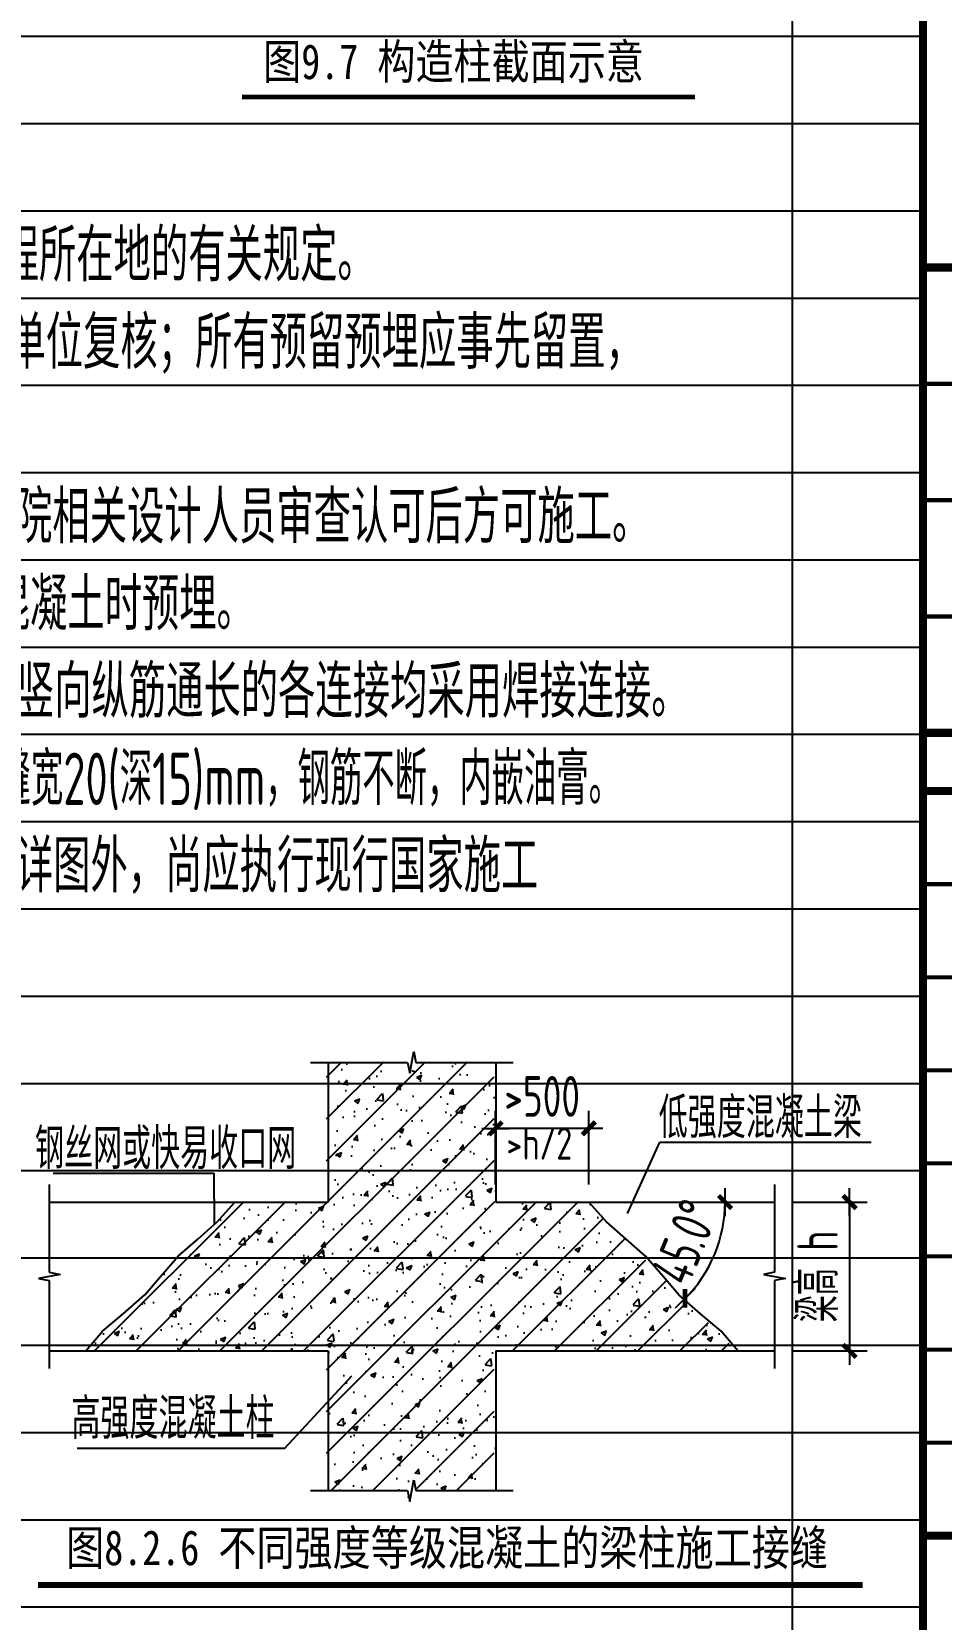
# Model space of a CAD drawing. Extents: x 169490 to 7584583, y -2399407 to 1374371.
# Drawn here: x 3616909 to 3624723, y 728163 to 741807 of the extents above; entities that cross this region are included whole.
import ezdxf
from ezdxf.enums import TextEntityAlignment as Align

# ---------------------------------------------------------------- set-up
doc = ezdxf.new("R2010")
doc.units = 0
doc.header["$LTSCALE"] = 100
doc.layers.get('0').update_dxf_attribs({"linetype": 'CONTINUOUS'})
doc.layers.get('DEFPOINTS').update_dxf_attribs({"linetype": 'CONTINUOUS'})
doc.layers.add('S-1-TEXT', color=7, linetype='CONTINUOUS', lineweight=18)
for name, color, linetype in [('S-DETL-DIM', 151, 'CONTINUOUS'), ('S-DETL-HATCH', 251, 'CONTINUOUS'), ('S-DETL-LINE1', 2, 'CONTINUOUS'), ('S-DETL-TEXT', 7, 'CONTINUOUS'), ('TEXT', 7, 'CONTINUOUS'), ('图框', 140, 'CONTINUOUS'), ('折板线', 127, 'CONTINUOUS')]:
    doc.layers.add(name, color=color, linetype=linetype)
doc.styles.add('TS', font='tssdeng.shx', dxfattribs={"width": 0.7, "height": 350, "bigfont": 'tssdchn.shx'})
doc.styles.add('黑体', font='simhei.ttf', dxfattribs={"width": 0.7})
doc.dimstyles.new('DIM25', dxfattribs={"dimtxt": 300, "dimasz": 0.8, "dimexe": 150, "dimexo": 150, "dimgap": 100, "dimtad": 1, "dimdec": 0, "dimlfac": 0.25, "dimrnd": 1, "dimzin": 0, "dimdsep": 46, "dimtxsty": 'TS', "dimblk": '_DIMX', "dimcen": 0, "dimclrd": 256, "dimclre": 256, "dimclrt": 43, "dimadec": 1, "dimazin": 0, "dimtfac": 1, "dimtdec": 0, "dimtix": 1, "dimtmove": 2, "dimatfit": 3, "dimldrblk": 'ARCHTICK', "dimfxl": 1, "dimtolj": 1, "dimtzin": 1, "dimarcsym": 0})

# ---------------------------------------------------------------- blocks, each defined once
blk = doc.blocks.new('_DIMX')
blk.add_line((-150, 0), (150, 0))
at = {"const_width": 50}
blk.add_lwpolyline([(-70, -70), (70, 70)], dxfattribs=at)
blk = doc.blocks.new('*D1314')
at = {"layer": 'DEFPOINTS', "color": 0, "transparency": 16777216}
for p in [(3620895, 732382), (3620895, 731749), (3621695, 731749)]:
    blk.add_point(p, dxfattribs=at)
at = {"layer": 'S-DETL-DIM', "lineweight": -2, "transparency": 16777216}
for p, q in [((3620895, 731899), (3620895, 732532)), ((3621695, 731899), (3621695, 732532)), ((3620895, 732382), (3620894, 732382)), ((3621695, 732382), (3620895, 732382)), ((3621696, 732382), (3621697, 732382))]:
    blk.add_line(p, q, dxfattribs=at)
at = {"layer": 'S-DETL-DIM', "lineweight": -2, "transparency": 16777216, "xscale": 0.8, "yscale": 0.8, "zscale": 0.8}
blk.add_blockref('_DIMX', (3620895, 732382), dxfattribs=at)
at = {"layer": 'S-DETL-DIM', "lineweight": -2, "transparency": 16777216, "xscale": 0.8, "yscale": 0.8, "zscale": 0.8, "rotation": 180}
blk.add_blockref('_DIMX', (3621695, 732382), dxfattribs=at)
at = {"layer": 'S-DETL-DIM', "color": 43, "transparency": 16777216, "insert": (3621295, 732657), "char_height": 350, "attachment_point": 5, "style": 'TS'}
blk.add_mtext('\\A1;>500', dxfattribs=at)
blk = doc.blocks.new('_ARCHTICK')
at = {"const_width": 0.15}
blk.add_lwpolyline([(-0.5, -0.5), (0.5, 0.5)], dxfattribs=at)
blk = doc.blocks.new('*D1315')
at = {"layer": 'DEFPOINTS', "color": 0, "transparency": 16777216}
for p in [(3623291, 731749), (3623291, 730469), (3623936, 730469)]:
    blk.add_point(p, dxfattribs=at)
at = {"layer": 'S-DETL-DIM', "lineweight": -2, "transparency": 16777216}
for p, q in [((3623441, 731749), (3624086, 731749)), ((3623936, 731748), (3623936, 730470)), ((3623441, 730469), (3624086, 730469))]:
    blk.add_line(p, q, dxfattribs=at)
at = {"layer": 'S-DETL-DIM', "lineweight": -2, "transparency": 16777216, "xscale": 0.8, "yscale": 0.8, "zscale": 0.8}
for p, rotation in [((3623936, 731749), 90), ((3623936, 730469), 270)]:
    blk.add_blockref('_DIMX', p, dxfattribs=dict(at, rotation=rotation))
at = {"layer": 'S-DETL-DIM', "color": 43, "transparency": 16777216, "insert": (3623661, 731109), "char_height": 350, "attachment_point": 5, "rotation": 90, "style": 'TS'}
blk.add_mtext('\\A1;梁高 h', dxfattribs=at)
blk = doc.blocks.new('*D1316')
at = {"layer": 'DEFPOINTS', "color": 0, "transparency": 16777216}
for p in [(3620895, 731749), (3621695, 731749), (3623291, 731749), (3622709, 731164), (3622975, 730469)]:
    blk.add_point(p, dxfattribs=at)
at = {"layer": 'S-DETL-DIM', "lineweight": -2, "transparency": 16777216}
blk.add_arc((3621695, 731749), 1171, 315.0392, 359.9608, dxfattribs=at)
at = {"layer": 'S-DETL-DIM', "lineweight": -2, "transparency": 16777216, "xscale": 0.8, "yscale": 0.8, "zscale": 0.8}
for p, rotation in [((3622866, 731749), 89.98042243834259), ((3622523, 730921), 225.0195775616648)]:
    blk.add_blockref('_DIMX', p, dxfattribs=dict(at, rotation=rotation))
at = {"layer": 'S-DETL-DIM', "color": 43, "transparency": 16777216, "insert": (3622523, 731406), "char_height": 350, "attachment_point": 5, "rotation": 67.5, "style": 'TS'}
blk.add_mtext('\\A1;45.0°', dxfattribs=at)
blk = doc.blocks.new('2q3q2342q35q2343r5q23rwetr')
at = {"layer": '图框'}
for points, const_width in [([(3527618, 3121310), (3527618, 3161310)], 70), ([(3527618, 3139010), (3534618, 3139010)], 70), ([(3527618, 3139010), (3534618, 3139010)], 70), ([(3527618, 3138010), (3534618, 3138010)], 35), ([(3527618, 3137010), (3534618, 3137010)], 35), ([(3527618, 3136010), (3534618, 3136010)], 35), ([(3534618, 3135010), (3527618, 3135010)], 70), ([(3534618, 3134510), (3527618, 3134510)], 70), ([(3527618, 3134510), (3534618, 3134510)], 70), ([(3527618, 3133710), (3534618, 3133710)], 35), ([(3527618, 3132910), (3534618, 3132910)], 35), ([(3527618, 3132110), (3534618, 3132110)], 35), ([(3527618, 3131310), (3534618, 3131310)], 35), ([(3527618, 3130510), (3534618, 3130510)], 35), ([(3527618, 3129710), (3534618, 3129710)], 35), ([(3527618, 3128910), (3534618, 3128910)], 35), ([(3527618, 3128110), (3534618, 3128110)], 70)]:
    blk.add_lwpolyline(points, dxfattribs=dict(at, const_width=const_width))

msp = doc.modelspace()

# ---------------------------------------------------------------- hatches: boundary and pattern name
at = {"layer": 'S-DETL-HATCH'}
h = msp.add_hatch(dxfattribs=at)
h.set_pattern_fill('ANSI31', color=256, scale=80, style=0)
h.set_pattern_definition([(45, (2751359.98, 538618.34), (-179.60512, 179.60512), [])])
h.paths.add_polyline_path([(3618642.6, 731754.7), (3617362.6, 730474.7), (3619442.6, 730474.7), (3619442.6, 729274.7), (3620125.5, 729274.7), (3620145.8, 729181.2), (3620179.4, 729368.3), (3620196.9, 729274.7), (3620882.6, 729274.7), (3620882.6, 730474.7), (3622962.6, 730474.7), (3621682.6, 731754.7), (3620882.6, 731754.7), (3620882.6, 732954.7), (3620196.9, 732954.7), (3620179.4, 733048.3), (3620145.8, 732861.2), (3620125.5, 732954.7), (3619442.6, 732954.7), (3619442.6, 731754.7)])
h = msp.add_hatch(dxfattribs=at)
h.set_pattern_fill('AR-CONC', color=256, scale=2.5, style=0)
h.set_pattern_definition([(50, (1980078.5, 613039.4), (455.46167, -39.84771), [47.625, -523.875]), (355, (1980078.5, 613039.4), (-88.10706, 477.64161), [38.1, -419.1]), (100.451, (1980116.47, 613036.1), (367.35625, 437.79172), [40.475, -445.225]), (46.1842, (1980078.5, 613166.4), (677.6976, -105.10582), [71.4375, -785.8125]), (96.6356, (1980135, 613157.65), (593.51059, 618.5639), [60.7125, -667.8375]), (351.184, (1980078.5, 613166.4), (593.5115, 618.5628), [57.15, -628.65]), (21, (1980142, 613134.66), (379.0372, -255.6638), [47.625, -523.875]), (326, (1980142, 613134.66), (154.50507, 460.46992), [38.1, -419.1]), (71.4514, (1980173.6, 613113.36), (533.54123, 204.80714), [40.475, -445.225]), (37.5, (1980078.51, 613039.41), (7.721508, 211.387597), [0, -414.02, 0, -425.45, 0, -420.6875]), (7.5, (1980078.5, 613039.41), (167.049156, 250.451437), [0, -242.57, 0, -404.495, 0, -160.3375]), (327.5, (1979936.9, 613039.41), (338.976488, -14.32186), [0, -158.75, 0, -495.3, 0, -657.225]), (317.5, (1979873.4, 613039.4), (370.322953, 63.56623), [0, -206.375, 0, -328.93, 0, -466.725])])
h.paths.add_polyline_path([(3618655.3, 731749), (3617375.3, 730469), (3619455.3, 730469), (3619455.3, 729269), (3620138.2, 729269), (3620158.6, 729175.5), (3620192.1, 729362.6), (3620209.7, 729269), (3620895.3, 729269), (3620895.3, 730469), (3622975.3, 730469), (3621695.3, 731749), (3620895.3, 731749), (3620895.3, 732949), (3620209.7, 732949), (3620192.1, 733042.6), (3620158.6, 732855.5), (3620138.2, 732949), (3619455.3, 732949), (3619455.3, 731749)])

# ---------------------------------------------------------------- linework, layer by layer
msp.add_lwpolyline([(3560766.7, 762081.4), (3624566.7, 762081.4), (3624566.7, 722081.4), (3560766.7, 722081.4)], close=True)
at = {"layer": 'DEFPOINTS', "color": 252}
for p, q in [((3623441.7, 759768.9), (3623441.7, 722081.4)), ((3560766.7, 741768.9), (3624566.7, 741768.9)), ((3560766.7, 741018.9), (3624566.7, 741018.9)), ((3560766.7, 740268.9), (3624566.7, 740268.9)), ((3560766.7, 739518.9), (3624566.7, 739518.9)), ((3560766.7, 738768.9), (3624566.7, 738768.9)), ((3560766.7, 738018.9), (3624566.7, 738018.9)), ((3560766.7, 737268.9), (3624566.7, 737268.9)), ((3560766.7, 736518.9), (3624566.7, 736518.9)), ((3560766.7, 735768.9), (3624566.7, 735768.9)), ((3560766.7, 735018.9), (3624566.7, 735018.9)), ((3560766.7, 734268.9), (3624566.7, 734268.9)), ((3560766.7, 733518.9), (3624566.7, 733518.9)), ((3560766.7, 732768.9), (3624566.7, 732768.9)), ((3560766.7, 732018.9), (3624566.7, 732018.9)), ((3560766.7, 731268.9), (3624566.7, 731268.9)), ((3560766.7, 730518.9), (3624566.7, 730518.9)), ((3560766.7, 729768.9), (3624566.7, 729768.9)), ((3560766.7, 729018.9), (3624566.7, 729018.9)), ((3560766.7, 728268.9), (3624566.7, 728268.9))]:
    msp.add_line(p, q, dxfattribs=at)
at = {"layer": 'S-DETL-HATCH'}
for p, q in [((3620158.6, 732855.5), (3620192.1, 733042.6)), ((3620192.1, 733042.6), (3620209.7, 732949)), ((3619305.3, 732949), (3620138.2, 732949)), ((3620138.2, 732949), (3620158.6, 732855.5)), ((3620209.7, 732949), (3621045.3, 732949)), ((3617060.1, 731899), (3617060.1, 731146.1)), ((3623290.6, 731899), (3623290.6, 731146.1)), ((3617153.6, 731125.8), (3616966.5, 731092.2)), ((3616966.5, 731092.2), (3617060.1, 731074.7)), ((3617060.1, 731146.1), (3617153.6, 731125.8)), ((3617060.1, 731074.7), (3617060.1, 730319)), ((3623290.6, 731146.1), (3623197, 731125.8)), ((3623197, 731125.8), (3623384.2, 731092.2)), ((3623384.2, 731092.2), (3623290.6, 731074.7)), ((3623290.6, 731074.7), (3623290.6, 730319)), ((3620158.6, 729175.5), (3620192.1, 729362.6)), ((3620192.1, 729362.6), (3620209.7, 729269)), ((3619305.3, 729269), (3620138.2, 729269)), ((3620138.2, 729269), (3620158.6, 729175.5)), ((3620209.7, 729269), (3621045.3, 729269))]:
    msp.add_line(p, q, dxfattribs=at)
at = {"layer": 'S-DETL-LINE1'}
for p, q in [((3619455.3, 732949), (3619455.3, 731749)), ((3620895.3, 732949), (3620895.3, 731749)), ((3617060.1, 731749), (3619455.3, 731749)), ((3620895.3, 731749), (3623290.6, 731749)), ((3617060.1, 730469), (3619455.3, 730469)), ((3619455.3, 730469), (3619455.3, 729269)), ((3620895.3, 730469), (3623290.6, 730469)), ((3620895.3, 730469), (3620895.3, 729269))]:
    msp.add_line(p, q, dxfattribs=at)
for points in [[(3617375.3, 730469), (3617518.6, 730639.5), (3617695.3, 730789), (3617880.9, 730951.1), (3618015.4, 731109), (3618167.8, 731283.9), (3618335.3, 731429), (3618502.5, 731577.5), (3618655.3, 731749)], [(3622975.3, 730469), (3622832.1, 730639.5), (3622655.3, 730789), (3622469.8, 730951.1), (3622335.3, 731109), (3622182.9, 731283.9), (3622015.3, 731429), (3621848.2, 731577.5), (3621695.3, 731749)]]:
    msp.add_lwpolyline(points, dxfattribs=at)
at = {"layer": 'S-DETL-TEXT'}
for p, q in [((3622026.9, 731651.8), (3622304.9, 732263.3)), ((3622304.9, 732263.3), (3624122.4, 732263.3)), ((3617094, 731997.5), (3618474.1, 731997.5)), ((3618474.1, 731997.5), (3618476.2, 731554.2)), ((3619084.6, 729632.3), (3619658.9, 730255.6)), ((3617300.3, 729632.3), (3619084.6, 729632.3))]:
    msp.add_line(p, q, dxfattribs=at)
at = {"layer": 'S-DETL-TEXT', "const_width": 50}
msp.add_lwpolyline([(3616963.2, 728457.1), (3624047.9, 728457.1)], dxfattribs=at)
at = {"layer": 'TEXT', "color": 0, "const_width": 40}
msp.add_lwpolyline([(3618715.2, 741245.7), (3622608.8, 741245.7)], dxfattribs=at)

# ---------------------------------------------------------------- block references
at = {"layer": '折板线'}
msp.add_blockref('2q3q2342q35q2343r5q23rwetr', (96949, -2399228.7), dxfattribs=at)

# ---------------------------------------------------------------- texts
at = {"layer": 'S-1-TEXT', "style": 'TS'}
for s, width, p in [('10.1 施工时除满足设计要求外，还必须满足现行有关施工质量验收规范、规程和工程所在地的有关规定。', 0.75, (3604906.8, 739661.3)), ('10.2 结构设计施工图应与相关建筑、设备施工图同时阅图，如有矛盾及时提交设计单位复核；所有预留预埋应事先留置，', 0.75, (3604906.8, 738911.3)), ('10.3 另行委托设计部分（如屋顶钢构、雨棚、幕墙等）应由有资质单位设计，经我院相关设计人员审查认可后方可施工。', 0.75, (3604956.8, 737411.3)), ('建筑幕墙、钢结构与主体结构的连接必须采用预埋件连接，预埋件应在浇灌混凝土时预埋。', 0.75, (3605992.9, 736661.3)), ('10.4 防雷接地做法详电气施工图。混凝土柱墙的竖向纵筋兼防雷接地引出线时，该竖向纵筋通长的各连接均采用焊接连接。', 0.75, (3604956.8, 735911.3)), ('10.5 对于外露的现浇钢筋砼女儿墙、挂板、栏板等构件，当其水平直线长度超过12m时宜缝，缝宽20(深15)mm，钢筋不断，内嵌油膏。', 0.65, (3604956.8, 735161.3)), ('10.6 本工程按国家现行设计标准进行设计，施工单位除应遵守本说明及各设计图纸详图外，尚应执行现行国家施工', 0.75, (3604956.8, 734411.3))]:
    msp.add_text(s, height=450, dxfattribs=dict(at, width=width)).set_placement(p)
at = {"layer": 'S-DETL-DIM', "style": 'TS', "width": 0.75}
msp.add_text('>h/2', height=280, dxfattribs=at).set_placement((3620987.9, 732112.6))
at = {"layer": 'S-DETL-TEXT'}
for s, height, style, width, p in [('图9.7 构造柱截面示意', 300, '黑体', 0.8, (3618897.6, 741400.7)), ('低强度混凝土梁', 350, 'TS', 0.75, (3622296.2, 732298.4)), ('钢丝网或快易收口网', 350, 'TS', 0.75, (3616937.7, 732032.5)), ('高强度混凝土柱', 350, 'TS', 0.75, (3617249.9, 729713.1))]:
    msp.add_text(s, height=height, dxfattribs=dict(at, style=style, width=width)).set_placement(p)
at = {"layer": 'S-DETL-TEXT', "style": '黑体', "width": 0.8}
msp.add_text('图8.2.6 不同强度等级混凝土的梁柱施工接缝', height=300, dxfattribs=at).set_placement((3620477.5, 728628.2), align=Align.CENTER)

# ---------------------------------------------------------------- dimensions: what is measured, and where the dimension line sits
at = {"layer": 'S-DETL-DIM'}
dim = msp.add_linear_dim(base=(3620895.3, 732382.3), p1=(3621695.3, 731749), p2=(3620895.3, 731749), text='>500', dimstyle='DIM25', dxfattribs=at)
dim.commit()
dim.dimension.update_dxf_attribs({"geometry": '*D1314', "text_midpoint": (3621295.3, 732657.3)})
dim = msp.add_angular_dim_2l(base=(3622709.1, 731163.7), line1=((3621695.3, 731749), (3622975.3, 730469)), line2=((3620895.3, 731749), (3623290.6, 731749)), dimstyle='DIM25', dxfattribs=at)
dim.commit()
dim.dimension.update_dxf_attribs({"geometry": '*D1316', "text_midpoint": (3622522.8, 731406.3)})
dim = msp.add_linear_dim(base=(3623935.7, 730469), p1=(3623290.6, 731749), p2=(3623290.6, 730469), angle=90, text='梁高 h', dimstyle='DIM25', dxfattribs=at)
dim.commit()
dim.dimension.update_dxf_attribs({"geometry": '*D1315', "text_midpoint": (3623660.7, 731109)})

doc.saveas('drawing.dxf')
